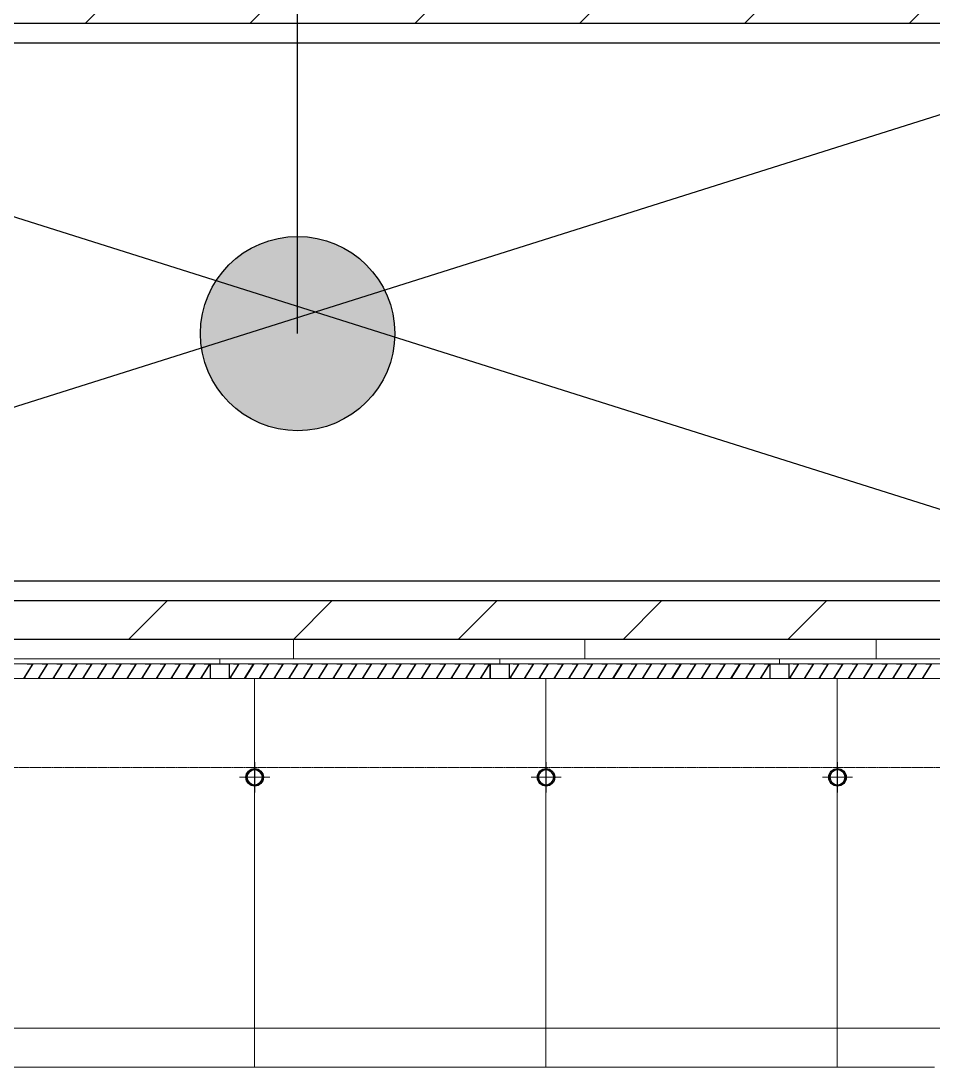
# Model space of a CAD drawing. Header units: millimetres. Extents: x 984 to 425800, y -34355 to 59419.
# Drawn here: x 125713 to 130409, y 10652 to 16035 of the extents above; entities that cross this region are included whole.
import ezdxf

# ---------------------------------------------------------------- set-up
doc = ezdxf.new("R2010")
doc.units = ezdxf.units.MM
doc.linetypes.add('DPA_Grid _ Level 100', pattern=[10, 5.5, -1.6, 1.3, -1.6])
for name, color, linetype, lineweight in [('_ _ A-DETL-OPENING', 1, 'Continuous', 25), ('A-DETL-GENF', 2, 'Continuous', 35), ('A-GENM', 1, 'Continuous', 9), ('A-GLAZ-CURT', 2, 'Continuous', 9), ('A-ROOM-IDEN', 3, 'Continuous', 25), ('A-WALL', 5, 'Continuous', 9), ('A-WALL-PATT', 1, 'Continuous', 9), ('E-LITE-EQPM', 2, 'Continuous', 9), ('S-GRID', 251, 'Continuous', 9)]:
    doc.layers.add(name, color=color, linetype=linetype, lineweight=lineweight)
pattern_1 = [(45, (1017098.17, 0), (-424.26407, 424.26407), [])]

# ---------------------------------------------------------------- blocks, each defined once
blk = doc.blocks.new('DPA_CP_Entrance Louver Grill Vertical Z - Louver Grill Vertical Z-V6-4110-01 GROUND LEVEL - REFLECTED CEILING PLAN')
at = {"layer": 'A-GLAZ-CURT'}
for p, q in [((-672.3, 127), (-672.3, 200)), ((-672.3, 200), (-670.3, 200)), ((-672.3, 199.9), (-672.3, 127)), ((-670.3, 200), (-670.3, 125)), ((-670.3, 125), (-670.3, 199.9)), ((670.3, 125), (670.3, 200)), ((670.3, 200), (672.3, 200)), ((670.3, 199.9), (670.3, 125)), ((672.3, 200), (672.3, 127)), ((672.3, 127), (672.3, 199.9)), ((-672.3, 127), (-720.3, 127)), ((-720.3, 127), (-720.3, 125)), ((-720.3, 125), (-720.3, 127)), ((-720.3, 127), (-672.3, 127)), ((-720.3, 125), (-670.3, 125)), ((-670.3, 125), (-720.3, 125)), ((-720.3, 100), (-720.3, 125)), ((-720.3, 125), (-720.3, 100)), ((720.3, 125), (-720.3, 125)), ((720.3, 125), (-720.3, 125)), ((-720.3, 100), (-720.3, 125)), ((-720.3, 125), (-720.3, 100)), ((720.3, 125), (-720.3, 125)), ((720.3, 125), (-720.3, 125)), ((670.3, 125), (720.3, 125)), ((720.3, 125), (670.3, 125)), ((720.3, 127), (672.3, 127)), ((672.3, 127), (720.3, 127)), ((720.3, 125), (720.3, 127)), ((720.3, 127), (720.3, 125)), ((720.3, 100), (720.3, 125)), ((720.3, 125), (720.3, 100)), ((720.3, 100), (720.3, 125)), ((720.3, 125), (720.3, 100)), ((-720.3, 0), (-670.3, 0)), ((-670.3, 0), (-720.3, 0)), ((670.3, 0), (720.3, 0)), ((720.3, 0), (670.3, 0))]:
    blk.add_line(p, q, dxfattribs=at)
blk = doc.blocks.new('DPA_CP_Entrance Louver Grill Vertical Z - Louver Grill Vertical Z-V7-4110-01 GROUND LEVEL - REFLECTED CEILING PLAN')
at = {"layer": 'A-GLAZ-CURT'}
for p, q in [((-672.3, 127), (-672.3, 200)), ((-672.3, 200), (-670.3, 200)), ((-670.3, 200), (-670.3, 125)), ((670.3, 125), (670.3, 200)), ((670.3, 200), (672.3, 200)), ((670.3, 199.9), (670.3, 125)), ((672.3, 200), (672.3, 127)), ((672.3, 127), (672.3, 199.9)), ((-720.3, 125), (-720.3, 127)), ((-720.3, 127), (-672.3, 127)), ((-720.3, 125), (-670.3, 125)), ((-670.3, 125), (-720.3, 125)), ((-720.3, 100), (-720.3, 125)), ((-720.3, 125), (-720.3, 100)), ((720.3, 125), (-720.3, 125)), ((720.3, 125), (-720.3, 125)), ((-720.3, 100), (-720.3, 125)), ((-720.3, 125), (-720.3, 100)), ((720.3, 125), (-720.3, 125)), ((720.3, 125), (-720.3, 125)), ((670.3, 125), (720.3, 125)), ((720.3, 125), (670.3, 125)), ((720.3, 127), (672.3, 127)), ((672.3, 127), (720.3, 127)), ((720.3, 125), (720.3, 127)), ((720.3, 127), (720.3, 125)), ((720.3, 100), (720.3, 125)), ((720.3, 125), (720.3, 100)), ((720.3, 100), (720.3, 125)), ((720.3, 125), (720.3, 100)), ((-720.3, 0), (-670.3, 0)), ((-670.3, 0), (-720.3, 0)), ((670.3, 0), (720.3, 0)), ((720.3, 0), (670.3, 0))]:
    blk.add_line(p, q, dxfattribs=at)
blk = doc.blocks.new('GM_Louver Grill Vertical Z - Z Profile-V36-4110-01 GROUND LEVEL - REFLECTED CEILING PLAN')
at = {"layer": 'A-GENM'}
for p, q in [((46.4, 73), (0.1, 0)), ((0.1, 0), (46.4, 73)), ((50, 75), (3.7, 2)), ((3.7, 2), (49.9, 74.9)), ((50, 75), (40, 75)), ((40, 75), (40, 73)), ((40, 73), (40, 75)), ((40, 75), (50, 75)), ((40, 73), (46.4, 73)), ((46.4, 73), (40, 73)), ((0.1, 0), (30, 0)), ((30, 0), (0.1, 0)), ((30, 2), (3.7, 2)), ((3.7, 2), (30, 2)), ((30, 0), (30, 2)), ((30, 2), (30, 0))]:
    blk.add_line(p, q, dxfattribs=at)
blk = doc.blocks.new('GM_Louver Grill Vertical Z - Z Profile-V37-4110-01 GROUND LEVEL - REFLECTED CEILING PLAN')
at = {"layer": 'A-GENM'}
for p, q in [((0.1, 0), (46.4, 73)), ((44.8, 70.5), (0.1, 0)), ((50, 75), (3.7, 2)), ((3.7, 2), (49.9, 74.9)), ((40, 75), (40, 73)), ((40, 73), (40, 75)), ((40, 75), (50, 75)), ((40, 73), (46.4, 73)), ((46.4, 73), (40, 73)), ((0.1, 0), (30, 0)), ((30, 0), (0.1, 0)), ((30, 2), (3.7, 2)), ((3.7, 2), (30, 2)), ((30, 0), (30, 2)), ((30, 2), (30, 0))]:
    blk.add_line(p, q, dxfattribs=at)
blk = doc.blocks.new('GM_Louver Grill Vertical Z - Z Profile-V38-4110-01 GROUND LEVEL - REFLECTED CEILING PLAN')
at = {"layer": 'A-GENM'}
for p, q in [((0.1, 0), (46.4, 73)), ((46.4, 73), (1.7, 2.4)), ((50, 75), (3.7, 2)), ((3.7, 2), (49.9, 74.9)), ((50, 75), (40, 75)), ((40, 75), (40, 73)), ((40, 73), (40, 75)), ((40, 75), (50, 75)), ((40, 73), (46.4, 73)), ((46.4, 73), (40, 73)), ((30, 0), (0.1, 0)), ((1.7, 0), (30, 0)), ((30, 2), (3.7, 2)), ((3.7, 2), (30, 2)), ((30, 0), (30, 2)), ((30, 2), (30, 0))]:
    blk.add_line(p, q, dxfattribs=at)
blk = doc.blocks.new('System Panel - Facade_Solid Panel 100mm-18344664-4110-01 GROUND LEVEL - REFLECTED CEILING PLAN')
at = {"layer": 'A-GLAZ-CURT'}
for p, q in [((-750, -150), (-750, -50)), ((-750, -50), (750, -50)), ((750, -50), (750, -150)), ((750, -150), (-750, -150))]:
    blk.add_line(p, q, dxfattribs=at)
blk = doc.blocks.new('DPA_CP_Entrance Canopy Lower - Depth 4200-17954607-4110-01 GROUND LEVEL - REFLECTED CEILING PLAN')
at = {"layer": 'A-GLAZ-CURT'}
for p, q in [((-894682.4, 11201.9), (-894682.4, 12652)), ((-894682.4, 12652), (-894682.4, 11203.2)), ((-893182.4, 12652), (-894682.4, 12652)), ((-893182.4, 12652), (-894682.4, 12652)), ((-894682.4, 12652), (-894682.4, 11252)), ((-894682.4, 11252), (-894682.4, 12652)), ((-894682.4, 12652), (-894632.4, 12652)), ((-894632.4, 12652), (-894682.4, 12652)), ((-894682.4, 10907), (-894682.4, 12652)), ((-894682.4, 12652), (-894682.4, 10852)), ((-893182.4, 12652), (-894682.4, 12652)), ((-893182.4, 12652), (-894682.4, 12652)), ((-893232.4, 12652), (-893182.4, 12652)), ((-893182.4, 12652), (-893232.4, 12652)), ((-893182.4, 11203.2), (-893182.4, 12652)), ((-893182.4, 12652), (-893182.4, 11201.9)), ((-893182.4, 12652), (-893182.4, 11252)), ((-893182.4, 11252), (-893182.4, 12652)), ((-893182.4, 10852), (-893182.4, 12652)), ((-893182.4, 12652), (-893182.4, 10907)), ((-894682.4, 11227), (-894682.4, 11252)), ((-894682.4, 11252), (-894682.4, 11232)), ((-893182.4, 11232), (-893182.4, 11252)), ((-893182.4, 11252), (-893182.4, 11227)), ((-894682.4, 11232), (-894682.4, 10987)), ((-894682.4, 10992), (-894682.4, 11227)), ((-893182.4, 10987), (-893182.4, 11232)), ((-893182.4, 11227), (-893182.4, 10992)), ((-894682.4, 10902), (-894682.4, 10992)), ((-894682.4, 10987), (-894682.4, 10907)), ((-893182.4, 10992), (-893182.4, 10902)), ((-893182.4, 10907), (-893182.4, 10987)), ((-894682.4, 10907), (-894682.4, 10937)), ((-894682.4, 10937), (-894682.4, 10907)), ((-894682.4, 10932), (-894682.4, 10902)), ((-894682.4, 10652), (-894682.4, 10932)), ((-893182.4, 10907), (-893182.4, 10937)), ((-893182.4, 10937), (-893182.4, 10907)), ((-893182.4, 10932), (-893182.4, 10652)), ((-893182.4, 10902), (-893182.4, 10932)), ((-894682.4, 10852), (-894682.4, 10902)), ((-894682.4, 10902), (-894682.4, 10652)), ((-893182.4, 10652), (-893182.4, 10902)), ((-893182.4, 10902), (-893182.4, 10852)), ((-893182.4, 10852), (-894682.4, 10852)), ((-893182.4, 10852), (-894682.4, 10852)), ((-893182.4, 10652), (-894682.4, 10652)), ((-893182.4, 10652), (-894682.4, 10652))]:
    blk.add_line(p, q, dxfattribs=at)
blk = doc.blocks.new('DPA_CP_Entrance Canopy Lower - Depth 4200-18133695-4110-01 GROUND LEVEL - REFLECTED CEILING PLAN')
at = {"layer": 'A-GLAZ-CURT'}
for p, q in [((-887182.4, 11201.9), (-887182.4, 12652)), ((-887182.4, 12652), (-887182.4, 11203.2)), ((-886682.4, 12652), (-887182.4, 12652)), ((-886682.4, 12652), (-887182.4, 12652)), ((-887182.4, 12652), (-887182.4, 11252)), ((-887182.4, 11252), (-887182.4, 12652)), ((-887182.4, 12652), (-887132.4, 12652)), ((-887132.4, 12652), (-887182.4, 12652)), ((-887182.4, 10907), (-887182.4, 12652)), ((-887182.4, 12652), (-887182.4, 10852)), ((-886682.4, 12652), (-887182.4, 12652)), ((-886007.4, 12652), (-887182.4, 12652)), ((-886007.4, 10852), (-886007.4, 12652)), ((-887182.4, 11227), (-887182.4, 11252)), ((-887182.4, 11252), (-887182.4, 11232)), ((-887182.4, 11232), (-887182.4, 10987)), ((-887182.4, 10992), (-887182.4, 11227)), ((-887182.4, 10902), (-887182.4, 10992)), ((-887182.4, 10987), (-887182.4, 10907)), ((-887182.4, 10907), (-887182.4, 10937)), ((-887182.4, 10937), (-887182.4, 10907)), ((-887182.4, 10932), (-887182.4, 10902)), ((-887182.4, 10652), (-887182.4, 10932)), ((-887182.4, 10852), (-887182.4, 10902)), ((-887182.4, 10902), (-887182.4, 10652)), ((-886007.4, 10852), (-887182.4, 10852)), ((-886682.4, 10852), (-887182.4, 10852)), ((-886682.4, 10652), (-887182.4, 10652)), ((-886682.4, 10652), (-887182.4, 10652))]:
    blk.add_line(p, q, dxfattribs=at)
blk = doc.blocks.new('D1 - D1-12676964-4110-01 GROUND LEVEL - REFLECTED CEILING PLAN')
at = {"layer": 'A-DETL-GENF', "lineweight": 25}
for radius in [45, 40]:
    blk.add_circle((0, 0), radius, dxfattribs=at)
at = {"layer": 'E-LITE-EQPM'}
for p, q in [((0, 77.5), (0, -77.5)), ((-77.5, 0), (77.5, 0))]:
    blk.add_line(p, q, dxfattribs=at)
blk.add_circle((0, 0), 38, dxfattribs=at)

msp = doc.modelspace()

# ---------------------------------------------------------------- hatches: boundary and pattern name
at = {"layer": 'A-ROOM-IDEN'}
h = msp.add_hatch(color=256, dxfattribs=at)
edge = h.paths.add_edge_path()
edge.add_arc((127137.8, 14426.5), 500, 0, 360)
at = {"layer": 'A-WALL-PATT'}
h = msp.add_hatch(dxfattribs=at)
h.set_pattern_fill('FP_2', color=256, style=0, pattern_type=2)
h.set_pattern_definition(pattern_1)
h.paths.add_polyline_path([(131615.8, 16022), (131615.8, 16222), (122615.8, 16222), (122615.8, 16022), (128713.1, 16022)])
h = msp.add_hatch(dxfattribs=at)
h.set_pattern_fill('FP_2', color=256, style=0, pattern_type=2)
h.set_pattern_definition(pattern_1)
h.paths.add_polyline_path([(131815.8, 12852), (131815.8, 13052), (122815.8, 13052), (122815.8, 12852), (131618.7, 12852)])

# ---------------------------------------------------------------- linework, layer by layer
at = {"layer": '_ _ A-DETL-OPENING'}
for p, q in [((131615.8, 15922), (122842.8, 13152)), ((122842.8, 15922), (131615.8, 13152)), ((122842.8, 15922), (131615.8, 15922)), ((131615.8, 13152), (122842.8, 13152))]:
    msp.add_line(p, q, dxfattribs=at)
at = {"layer": 'A-ROOM-IDEN'}
msp.add_line((127137.8, 14426.5), (127137.8, 38818.3), dxfattribs=at)
msp.add_circle((127137.8, 14426.5), 500, dxfattribs=at)
at = {"layer": 'A-WALL', "color": 7, "lineweight": 25}
for p, q in [((131615.8, 16022), (122815.8, 16022)), ((122815.8, 13052), (131815.8, 13052)), ((131815.8, 12852), (122815.8, 12852))]:
    msp.add_line(p, q, dxfattribs=at)
at = {"layer": 'S-GRID', "linetype": 'DPA_Grid _ Level 100'}
msp.add_line((415577.1, 12194), (59238.8, 12194), dxfattribs=at)

# ---------------------------------------------------------------- block references
at = {"layer": 'A-GENM', "rotation": 180}
for name, p in [('GM_Louver Grill Vertical Z - Z Profile-V36-4110-01 GROUND LEVEL - REFLECTED CEILING PLAN', (125776.5, 12727)), ('GM_Louver Grill Vertical Z - Z Profile-V37-4110-01 GROUND LEVEL - REFLECTED CEILING PLAN', (125852.4, 12727)), ('GM_Louver Grill Vertical Z - Z Profile-V36-4110-01 GROUND LEVEL - REFLECTED CEILING PLAN', (125928.3, 12727)), ('GM_Louver Grill Vertical Z - Z Profile-V36-4110-01 GROUND LEVEL - REFLECTED CEILING PLAN', (126004.2, 12727)), ('GM_Louver Grill Vertical Z - Z Profile-V36-4110-01 GROUND LEVEL - REFLECTED CEILING PLAN', (126080.1, 12727)), ('GM_Louver Grill Vertical Z - Z Profile-V36-4110-01 GROUND LEVEL - REFLECTED CEILING PLAN', (126156.1, 12727)), ('GM_Louver Grill Vertical Z - Z Profile-V36-4110-01 GROUND LEVEL - REFLECTED CEILING PLAN', (126232, 12727)), ('GM_Louver Grill Vertical Z - Z Profile-V36-4110-01 GROUND LEVEL - REFLECTED CEILING PLAN', (126307.9, 12727)), ('GM_Louver Grill Vertical Z - Z Profile-V36-4110-01 GROUND LEVEL - REFLECTED CEILING PLAN', (126383.8, 12727)), ('GM_Louver Grill Vertical Z - Z Profile-V36-4110-01 GROUND LEVEL - REFLECTED CEILING PLAN', (126459.7, 12727)), ('GM_Louver Grill Vertical Z - Z Profile-V38-4110-01 GROUND LEVEL - REFLECTED CEILING PLAN', (126535.6, 12727)), ('GM_Louver Grill Vertical Z - Z Profile-V36-4110-01 GROUND LEVEL - REFLECTED CEILING PLAN', (126611.5, 12727)), ('GM_Louver Grill Vertical Z - Z Profile-V36-4110-01 GROUND LEVEL - REFLECTED CEILING PLAN', (126687.5, 12727)), ('GM_Louver Grill Vertical Z - Z Profile-V36-4110-01 GROUND LEVEL - REFLECTED CEILING PLAN', (126837.5, 12727)), ('GM_Louver Grill Vertical Z - Z Profile-V36-4110-01 GROUND LEVEL - REFLECTED CEILING PLAN', (126913.4, 12727)), ('GM_Louver Grill Vertical Z - Z Profile-V36-4110-01 GROUND LEVEL - REFLECTED CEILING PLAN', (126989.3, 12727)), ('GM_Louver Grill Vertical Z - Z Profile-V36-4110-01 GROUND LEVEL - REFLECTED CEILING PLAN', (127065.2, 12727)), ('GM_Louver Grill Vertical Z - Z Profile-V36-4110-01 GROUND LEVEL - REFLECTED CEILING PLAN', (127141.1, 12727)), ('GM_Louver Grill Vertical Z - Z Profile-V36-4110-01 GROUND LEVEL - REFLECTED CEILING PLAN', (127217, 12727)), ('GM_Louver Grill Vertical Z - Z Profile-V36-4110-01 GROUND LEVEL - REFLECTED CEILING PLAN', (127293, 12727)), ('GM_Louver Grill Vertical Z - Z Profile-V36-4110-01 GROUND LEVEL - REFLECTED CEILING PLAN', (127368.9, 12727)), ('GM_Louver Grill Vertical Z - Z Profile-V36-4110-01 GROUND LEVEL - REFLECTED CEILING PLAN', (127444.8, 12727)), ('GM_Louver Grill Vertical Z - Z Profile-V36-4110-01 GROUND LEVEL - REFLECTED CEILING PLAN', (127520.7, 12727)), ('GM_Louver Grill Vertical Z - Z Profile-V36-4110-01 GROUND LEVEL - REFLECTED CEILING PLAN', (127596.6, 12727)), ('GM_Louver Grill Vertical Z - Z Profile-V36-4110-01 GROUND LEVEL - REFLECTED CEILING PLAN', (127672.5, 12727)), ('GM_Louver Grill Vertical Z - Z Profile-V36-4110-01 GROUND LEVEL - REFLECTED CEILING PLAN', (127748.4, 12727)), ('GM_Louver Grill Vertical Z - Z Profile-V36-4110-01 GROUND LEVEL - REFLECTED CEILING PLAN', (127824.4, 12727)), ('GM_Louver Grill Vertical Z - Z Profile-V36-4110-01 GROUND LEVEL - REFLECTED CEILING PLAN', (127900.3, 12727)), ('GM_Louver Grill Vertical Z - Z Profile-V36-4110-01 GROUND LEVEL - REFLECTED CEILING PLAN', (127976.2, 12727)), ('GM_Louver Grill Vertical Z - Z Profile-V36-4110-01 GROUND LEVEL - REFLECTED CEILING PLAN', (128052.1, 12727)), ('GM_Louver Grill Vertical Z - Z Profile-V36-4110-01 GROUND LEVEL - REFLECTED CEILING PLAN', (128128, 12727)), ('GM_Louver Grill Vertical Z - Z Profile-V36-4110-01 GROUND LEVEL - REFLECTED CEILING PLAN', (128278, 12727)), ('GM_Louver Grill Vertical Z - Z Profile-V36-4110-01 GROUND LEVEL - REFLECTED CEILING PLAN', (128353.9, 12727)), ('GM_Louver Grill Vertical Z - Z Profile-V36-4110-01 GROUND LEVEL - REFLECTED CEILING PLAN', (128429.8, 12727)), ('GM_Louver Grill Vertical Z - Z Profile-V36-4110-01 GROUND LEVEL - REFLECTED CEILING PLAN', (128505.8, 12727)), ('GM_Louver Grill Vertical Z - Z Profile-V36-4110-01 GROUND LEVEL - REFLECTED CEILING PLAN', (128581.7, 12727)), ('GM_Louver Grill Vertical Z - Z Profile-V36-4110-01 GROUND LEVEL - REFLECTED CEILING PLAN', (128657.6, 12727)), ('GM_Louver Grill Vertical Z - Z Profile-V36-4110-01 GROUND LEVEL - REFLECTED CEILING PLAN', (128733.5, 12727)), ('GM_Louver Grill Vertical Z - Z Profile-V36-4110-01 GROUND LEVEL - REFLECTED CEILING PLAN', (128809.4, 12727)), ('GM_Louver Grill Vertical Z - Z Profile-V36-4110-01 GROUND LEVEL - REFLECTED CEILING PLAN', (128885.3, 12727)), ('GM_Louver Grill Vertical Z - Z Profile-V36-4110-01 GROUND LEVEL - REFLECTED CEILING PLAN', (128961.3, 12727)), ('GM_Louver Grill Vertical Z - Z Profile-V36-4110-01 GROUND LEVEL - REFLECTED CEILING PLAN', (129037.2, 12727)), ('GM_Louver Grill Vertical Z - Z Profile-V36-4110-01 GROUND LEVEL - REFLECTED CEILING PLAN', (129113.1, 12727)), ('GM_Louver Grill Vertical Z - Z Profile-V36-4110-01 GROUND LEVEL - REFLECTED CEILING PLAN', (129189, 12727)), ('GM_Louver Grill Vertical Z - Z Profile-V36-4110-01 GROUND LEVEL - REFLECTED CEILING PLAN', (129264.9, 12727)), ('GM_Louver Grill Vertical Z - Z Profile-V36-4110-01 GROUND LEVEL - REFLECTED CEILING PLAN', (129340.8, 12727)), ('GM_Louver Grill Vertical Z - Z Profile-V36-4110-01 GROUND LEVEL - REFLECTED CEILING PLAN', (129416.7, 12727)), ('GM_Louver Grill Vertical Z - Z Profile-V36-4110-01 GROUND LEVEL - REFLECTED CEILING PLAN', (129492.7, 12727)), ('GM_Louver Grill Vertical Z - Z Profile-V36-4110-01 GROUND LEVEL - REFLECTED CEILING PLAN', (129568.6, 12727)), ('GM_Louver Grill Vertical Z - Z Profile-V36-4110-01 GROUND LEVEL - REFLECTED CEILING PLAN', (129718.6, 12727)), ('GM_Louver Grill Vertical Z - Z Profile-V36-4110-01 GROUND LEVEL - REFLECTED CEILING PLAN', (129794.5, 12727)), ('GM_Louver Grill Vertical Z - Z Profile-V36-4110-01 GROUND LEVEL - REFLECTED CEILING PLAN', (129870.4, 12727)), ('GM_Louver Grill Vertical Z - Z Profile-V36-4110-01 GROUND LEVEL - REFLECTED CEILING PLAN', (129946.3, 12727)), ('GM_Louver Grill Vertical Z - Z Profile-V36-4110-01 GROUND LEVEL - REFLECTED CEILING PLAN', (130022.2, 12727)), ('GM_Louver Grill Vertical Z - Z Profile-V36-4110-01 GROUND LEVEL - REFLECTED CEILING PLAN', (130098.1, 12727)), ('GM_Louver Grill Vertical Z - Z Profile-V36-4110-01 GROUND LEVEL - REFLECTED CEILING PLAN', (130174.1, 12727)), ('GM_Louver Grill Vertical Z - Z Profile-V36-4110-01 GROUND LEVEL - REFLECTED CEILING PLAN', (130250, 12727)), ('GM_Louver Grill Vertical Z - Z Profile-V36-4110-01 GROUND LEVEL - REFLECTED CEILING PLAN', (130325.9, 12727)), ('GM_Louver Grill Vertical Z - Z Profile-V36-4110-01 GROUND LEVEL - REFLECTED CEILING PLAN', (130401.8, 12727))]:
    msp.add_blockref(name, p, dxfattribs=at)
at = {"layer": 'A-GLAZ-CURT', "rotation": 180}
for name, p in [('DPA_CP_Entrance Louver Grill Vertical Z - Louver Grill Vertical Z-V6-4110-01 GROUND LEVEL - REFLECTED CEILING PLAN', (126017.2, 12852)), ('DPA_CP_Entrance Louver Grill Vertical Z - Louver Grill Vertical Z-V6-4110-01 GROUND LEVEL - REFLECTED CEILING PLAN', (127457.7, 12852)), ('DPA_CP_Entrance Louver Grill Vertical Z - Louver Grill Vertical Z-V6-4110-01 GROUND LEVEL - REFLECTED CEILING PLAN', (128898.3, 12852)), ('DPA_CP_Entrance Louver Grill Vertical Z - Louver Grill Vertical Z-V7-4110-01 GROUND LEVEL - REFLECTED CEILING PLAN', (130338.9, 12852))]:
    msp.add_blockref(name, p, dxfattribs=at)
at = {"layer": 'A-GLAZ-CURT'}
for name, p in [('System Panel - Facade_Solid Panel 100mm-18344664-4110-01 GROUND LEVEL - REFLECTED CEILING PLAN', (126365.8, 12902)), ('System Panel - Facade_Solid Panel 100mm-18344664-4110-01 GROUND LEVEL - REFLECTED CEILING PLAN', (127865.8, 12902)), ('System Panel - Facade_Solid Panel 100mm-18344664-4110-01 GROUND LEVEL - REFLECTED CEILING PLAN', (129365.8, 12902)), ('System Panel - Facade_Solid Panel 100mm-18344664-4110-01 GROUND LEVEL - REFLECTED CEILING PLAN', (130865.8, 12902)), ('DPA_CP_Entrance Canopy Lower - Depth 4200-17954607-4110-01 GROUND LEVEL - REFLECTED CEILING PLAN', (1020098.2, 0)), ('DPA_CP_Entrance Canopy Lower - Depth 4200-17954607-4110-01 GROUND LEVEL - REFLECTED CEILING PLAN', (1021598.2, 0)), ('DPA_CP_Entrance Canopy Lower - Depth 4200-17954607-4110-01 GROUND LEVEL - REFLECTED CEILING PLAN', (1023098.2, 0)), ('DPA_CP_Entrance Canopy Lower - Depth 4200-18133695-4110-01 GROUND LEVEL - REFLECTED CEILING PLAN', (1017098.2, 0))]:
    msp.add_blockref(name, p, dxfattribs=at)
at = {"layer": 'E-LITE-EQPM'}
for p in [(126916.8, 12143), (128416.8, 12143), (129916.8, 12143)]:
    msp.add_blockref('D1 - D1-12676964-4110-01 GROUND LEVEL - REFLECTED CEILING PLAN', p, dxfattribs=at)

doc.saveas('drawing.dxf')
